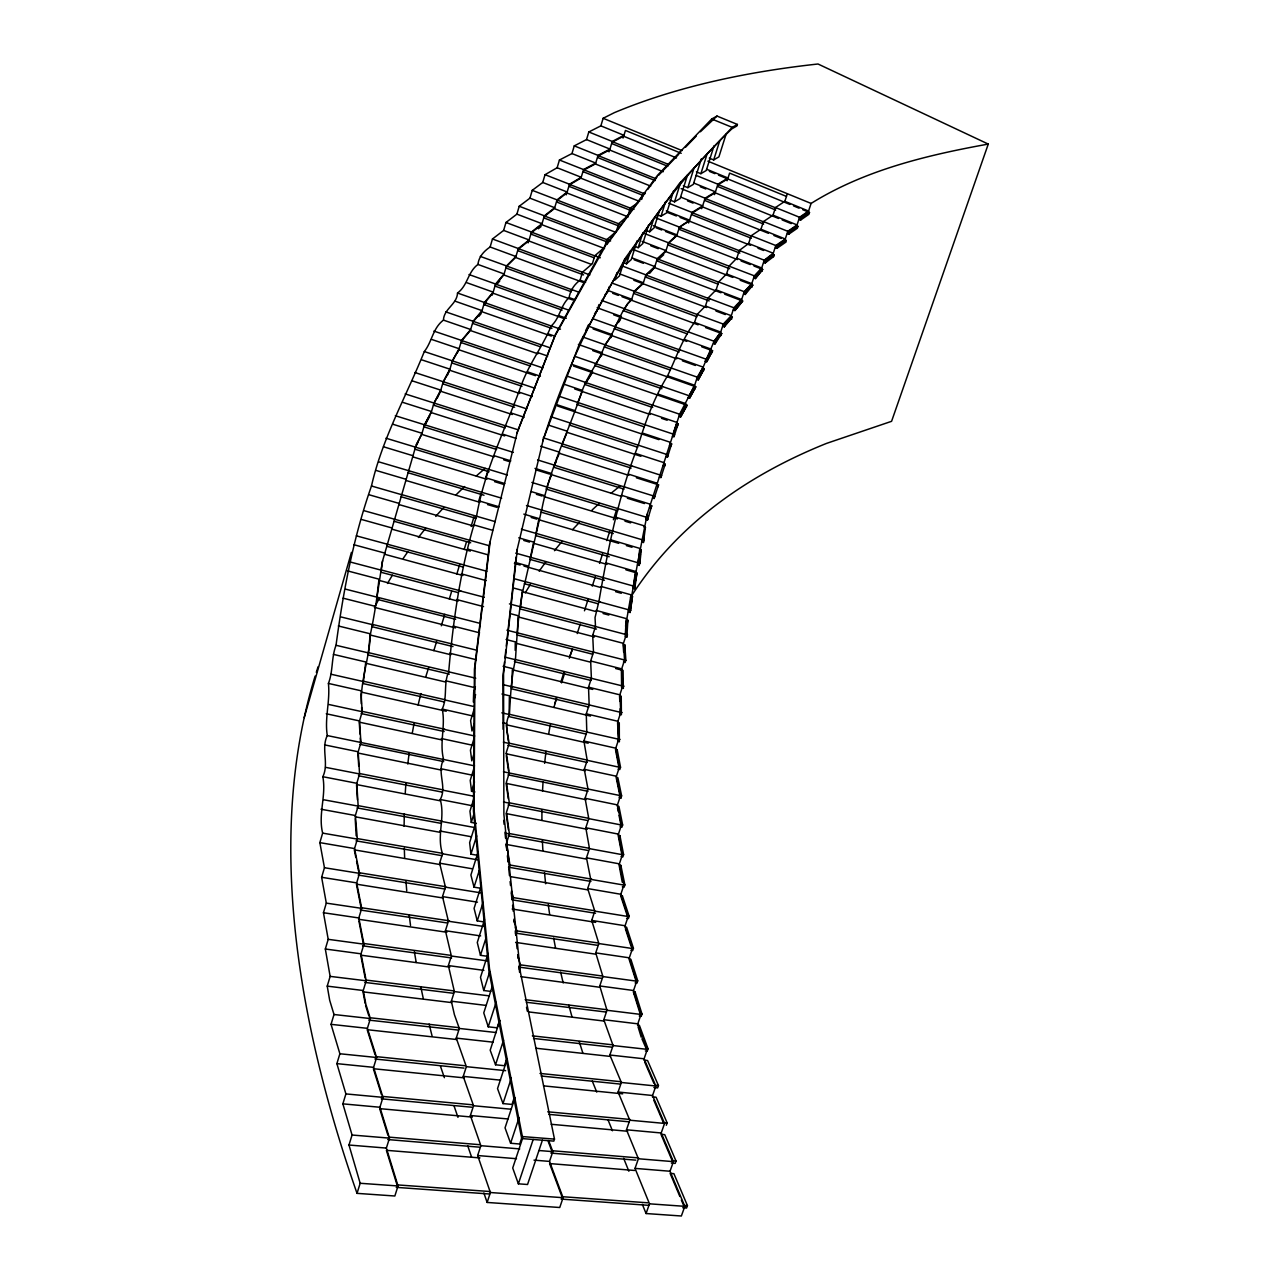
<?xml version="1.0" encoding="UTF-8"?>
<svg xmlns="http://www.w3.org/2000/svg" width="1280" height="1280" viewBox="0 0 1280 1280"><rect width="100%" height="100%" fill="white"/><g stroke="black" fill="none" stroke-linecap="round" stroke-linejoin="round"><path stroke-width="1.5" d="M600.24 602.032L525.056 581.568C518.464 607.232 517.136 633.424 515.44 659.712C511.312 677.408 510.448 696.32 509.424 714.56C504.208 723.76 507.824 733.776 509.136 743.44L506.288 752.528L509.264 773.008L506.4 782.144L509.36 803.168L506.448 812.352L509.408 833.936L506.464 843.184L510 865.44L508.816 869.152M515.2 650.352L515.248 643.072L590.512 662.16M588.768 707.04L511.504 688.8L512.368 669.776L592.752 689.424M548.624 1140.544L552.816 1151.648L549.52 1161.408L563.088 1197.696L559.744 1207.504L487.12 1202.448L490.4 1192.528L477.648 1155.536L480.864 1145.696L470.368 1115.52L473.536 1105.744L463.232 1076.384L466.352 1066.672L456.256 1038.112L459.328 1028.448L454.416 1014.672L451.344 1001.2L454.384 991.584L448.368 965.584L451.376 956.032L445.424 930.72L448.4 921.232L442.512 896.592L445.456 887.152L439.632 863.184L442.528 853.792C436.4 835.52 445.408 817.92 440.24 799.504C447.328 786.736 436.56 772.272 443.6 759.504C439.232 742.288 445.776 726.288 442.224 709.072C447.696 697.232 443.264 683.664 448.704 671.824C453.232 619.248 460.608 567.168 476.544 516.272C484.512 469.728 505.984 427.792 521.776 383.872C529.552 363.136 542.912 346.048 551.248 325.92C560.08 317.936 560.352 305.584 569.104 297.568C570.256 290.48 574.304 284.384 580.08 280.176L582.512 272.192L592.384 263.664L594.816 255.728L604.464 247.424L606.88 239.536L616.32 231.456L618.72 223.616L627.936 215.744L630.336 207.952L637.824 202.944M458.224 592.624L380.928 572.256L382.352 561.696L401.776 494.624L495.232 521.648M361.344 703.888C360.352 680.304 369.616 657.504 370.448 633.84C375.728 609.712 378.496 585.088 382.624 560.752M647.168 514.256C640.96 546.096 634.528 577.888 629.328 609.984L598.864 601.712C608.08 548.528 618.4 495.744 638.304 445.12C645.696 420.864 654.352 397.28 667.584 375.776C676.16 357.936 682.608 338.24 694.56 322.416L697.12 314.448L705.456 306.016L708 298.096L716.128 289.856L718.656 281.984L726.56 273.936L729.088 266.112L736.784 258.256L739.296 250.464L748.64 243.52L751.152 235.776L760.96 229.248L763.456 221.568L773.024 215.184L775.504 207.536L784.848 201.312L787.344 193.712M624.24 486.864L653.2 495.856L646.864 515.168L645.984 519.424L647.584 519.904L651.728 505.808L650.16 505.328M647.584 519.904L648.464 515.648M444.512 702.016L363.168 683.584L365.616 663.216L445.28 681.936M642.512 539.888L641.84 541.984L643.44 542.464L645.424 527.376L643.824 526.88M643.44 542.464L644.192 535.024M639.84 563.296L641.264 550L639.648 549.52L638.224 562.816L639.84 563.296L639.152 565.408L637.536 564.944M639.152 565.408L640.384 554M504.512 661.936L502.976 675.792L503.104 729.28M504.96 657.984L505.824 650.064M506.272 646.096L516.128 557.024M517.328 549.312L503.552 673.952L503.888 814.544L520.432 972.4L554.48 1139.12L553.808 1141.12L521.728 1138.56L488.864 970.624L473.456 811.136L474.416 669.296L489.568 543.76L517.52 431.36L555.52 334.208L602.624 249.248L657.6 175.216L711.712 118.992L717.008 116.064L737.392 124.432L736.912 125.952L731.76 128.912C642.608 214.256 580.192 323.92 542.816 440.976M635.328 572.528L633.072 588.288L634.72 588.752L635.152 584.848M635.6 580.96L636.944 573.008L625.888 569.824M634.72 588.752L636.944 573.008M361.024 693.68L362.224 711.712L359.52 720.928L360.912 742.496L358.192 751.776L359.552 773.952L356.8 783.296L358.16 806.112L355.376 815.52L357.36 839.104L354.544 848.576L359.52 873.36L356.672 882.88L361.712 908.368L358.816 917.952L363.936 944.176L361.024 953.824L366.208 980.784L363.248 990.512L365.904 1004.48L370.384 1018.56L367.392 1028.336L376.608 1057.504L373.584 1067.344L382.976 1097.36L379.904 1107.248L389.488 1138.128L386.368 1148.08L398.032 1185.968L394.848 1196L357.024 1193.36L360.176 1183.28L348.976 1145.024L352.064 1135.024L342.864 1103.856L345.904 1093.92L336.88 1063.632L339.888 1053.76L331.04 1024.336L334 1014.512L329.696 1000.32L327.232 986.128L330.144 976.384L325.328 949.008L328.208 939.328L323.456 912.736L326.304 903.12L321.632 877.296L324.448 867.728L319.856 842.624L322.64 833.12C317.968 814.064 326.432 795.856 322.832 776.704C329.248 763.584 320.88 748.704 327.264 735.568C324.528 717.792 330.288 701.152 328.416 683.424C333.216 671.152 331.264 657.536 336.032 645.28C343.296 591.216 353.264 537.744 371.472 486C382.304 438.272 406.304 396.176 424.32 351.552C432.192 341.472 432.768 328.176 443.44 320.112C443.888 308.752 457.04 304.352 457.52 293.024C467.84 285.424 467.68 272.064 477.936 264.448C478.736 256.8 483.984 251.104 490.128 246.992L492.464 238.992L503.632 230.416L505.968 222.48L516.896 214.144L519.216 206.256L529.936 198.16L532.24 190.336L542.736 182.464L545.04 174.688L557.136 167.744L559.44 160.016L571.968 153.552L574.256 145.872L586.528 139.584L588.816 131.968L600.864 125.856L603.136 118.288L614.384 112.64A3986.72 1055.52 30.9 0 1 818.016 64L988.272 144.08L891.584 421.312L826.496 443.408A2960.064 1005.424 33.3 0 0 630.48 597.504M628.464 612.032L630.128 612.48L632.48 596.4L630.848 595.952L625.632 625.744L626.272 634.624L623.44 643.36L624.544 660.08L621.696 668.864L622.72 686L619.84 694.832L620.768 712.384L617.872 721.28L618.704 739.248L615.776 748.192L619.376 767.248L616.416 776.24L620.88 798.112L619.12 797.744L619.856 795.504L616.144 777.424L617.888 777.792L621.616 795.872L620.88 798.112M630.128 612.48L632.48 596.4M490.112 541.984L474.976 667.456L474.048 809.232L489.488 968.672L522.384 1136.56L521.728 1138.56M626.512 627.552L627.856 620.224L626.208 619.76L625.184 636.608L626.864 637.056L627.856 620.224M598.864 601.712L595.04 617.568L595.504 626.528L592.704 635.28L593.488 652.192L590.672 660.992L591.376 678.32L588.528 687.184L589.152 704.928L586.272 713.84L586.8 732.048L583.904 741.008L587.2 760.304L584.288 769.328L588.016 789.2L585.072 798.272L588.784 818.64L585.792 827.76L589.488 848.656L586.464 857.824L590.72 879.36L587.68 888.576L594.784 911.136L591.712 920.416L598.848 943.552L595.728 952.88L602.912 976.576L599.76 985.968L606.992 1010.272L603.808 1019.712L613.088 1045.552L609.856 1055.024L621.36 1082.48L618.096 1092.016L629.792 1120.208L626.48 1129.792L638.4 1158.752L635.024 1168.384L649.488 1203.824L646.064 1213.536L681.36 1216L684.832 1206.336L670.016 1171.248L673.424 1161.648L661.216 1132.976L664.56 1123.424L652.56 1095.504L655.872 1086L644.08 1058.8L647.328 1049.36L637.792 1023.84L641.008 1014.448L633.552 990.512L636.736 981.168L629.312 957.824L632.464 948.528L625.072 925.76L628.176 916.512L620.832 894.272L623.904 885.072L619.376 863.856L622.416 854.704L618.448 834.112L621.456 825.008L617.456 804.912L620.448 795.872M541.712 510.048C549.376 468.912 568.816 431.136 581.872 391.536C587.648 375.008 599.424 361.424 604.96 344.768C616.16 330.832 619.088 311.936 631.744 299.248L634.224 291.264L643.392 282.768L645.872 274.848L654.832 266.56L657.296 258.688L666.016 250.608L668.48 242.784L676.992 234.896L679.44 227.12L689.6 220.16L692.048 212.432L702.656 205.904L705.088 198.208L715.456 191.856L717.888 184.224L728.032 178.016L729.6 173.12L786.448 196.416M609.216 556.768L535.584 535.536L538.752 519.712L618.704 543.328M513.68 578.576L525.136 581.68L541.616 509.984M516.784 551.088L543.344 439.248L579.936 342.448L625.664 257.664L679.264 183.664L732.256 127.376L737.392 124.432M304.224 717.616L351.424 552.4M408.704 470.608L401.744 494.72L371.472 486M408.688 470.704L415.504 447.088M415.488 447.152L422.016 433.296L424.48 424.768L431.504 411.504L433.968 403.04L440.8 390.144L443.248 381.744L449.92 369.184L452.352 360.848L459.12 348.72L461.536 340.432L470.688 329.504L473.104 321.28L482.048 310.64L484.448 302.48L493.184 292.128L495.568 284.016L504.112 273.968L506.496 265.904L515.936 256.512L518.304 248.528L529.104 239.952L531.456 232.016L542.016 223.696L544.368 215.808L554.704 207.712L557.04 199.872L567.168 192L569.488 184.224L581.216 177.28L583.552 169.552L595.712 163.056L598.032 155.392L609.952 149.088L612.256 141.456L623.952 135.328L625.44 130.448L681.216 153.296M496.576 449.456L424.08 426.896L424.688 424.8L431.168 412.56L504.672 435.92M512.272 414.512L440.464 391.184L434.16 403.088L433.552 405.168L505.168 427.968M440.464 391.184L437.152 398.368M519.68 393.472L449.584 370.224L443.44 381.792L442.832 383.872L514.624 407.232M449.584 370.224L447.232 375.584M535.472 375.68L458.752 349.728L457.376 352.72M537.872 353.792L470.336 330.512L461.888 340.592L461.296 342.624L530.512 366.08M551.296 336.08L481.696 311.632L473.456 321.44L472.864 323.472L540.368 346.784M551.888 328.464L484.192 304.672L484.784 302.656L492.832 293.12L563.408 318.32M492.256 295.12L492.832 293.12M572.672 299.952L503.76 274.944L495.904 284.208L495.312 286.208L562.144 310.112M582.8 282.288L515.568 257.472L506.8 266.112L506.208 268.096L571.376 291.776M591.408 264.384L528.72 240.912L518.784 248.8L518.192 250.784L583.552 274.896M528.144 242.864L528.72 240.912M604.528 248.528L541.648 224.624L531.92 232.304L531.344 234.272L594 257.76M615.568 232.24L554.336 208.64L544.816 216.112L544.24 218.048L607.088 241.952M628.24 216.912L566.8 192.928L557.472 200.192L556.896 202.112L618.112 225.712M566.224 194.848L566.8 192.928M639.632 201.44L580.832 178.176L569.92 184.544L569.344 186.464L630.752 210.448M433.856 650.624L436.72 641.072M441.312 625.792L444.752 614.32M449.328 599.04L451.632 591.392M456.784 574.208L459.648 564.64M464.24 549.36L466.528 541.712M471.12 526.432L473.984 516.88M478.56 501.584L480.864 493.952M485.44 478.656L487.728 471.024M443.184 898.016L356.416 884.176L361.056 907.664L360.336 910.032L446.72 922.88M650.656 186.112L595.328 163.952L584.128 169.936L583.552 171.856L642.32 195.104M663.264 171.728L609.568 149.968L598.592 155.792L598.016 157.68L655.168 180.576M609.008 151.856L609.568 149.968M676.528 157.936L623.568 136.208L612.8 141.856L612.24 143.744L667.76 166.256M623.008 138.08L623.568 136.208M475.408 686.64L473.68 692.288L473.344 702.016L475.616 694.608M588.672 324.512L585.632 330.816M474.112 709.248L470.608 720.608L471.968 730.992L474.256 723.536M598.976 304.56L597.28 310.048L594.512 313.888M550.768 476.752L551.424 474.656L621.68 496.48M609.232 286.72L607.472 292.432L605.184 294.496M570.048 422.992L569.408 425.056L637.568 447.232M616.96 272.688L614.64 280.224L619.488 275.872L624.752 258.832M473.968 738.736L470.432 750.192L471.776 760.848L474.096 753.344M585.744 383.04L592.272 372.544L584.752 384.448L652.704 407.472M641.664 199.456L643.568 193.264M673.92 436.72L678.144 423.952L676.624 423.44L673.056 434.16L674.576 434.672L673.92 436.72L672.4 436.208M601.472 355.904L602.096 353.904L594.768 365.552L661.92 388.736M623.312 262.608L626.544 263.824L630.592 250.704M637.104 240.768L631.28 259.568L626.544 263.824M474.208 767.472L470.224 780.368L471.552 791.312L474.896 791.968M676.784 358.816L611.696 335.568L605.168 344.96L604.544 346.976L670.4 370.112M635.024 246.464L638.208 247.68L642.832 232.784M611.072 337.568L611.696 335.568M471.552 791.312L474.48 781.872M648.64 224.848L642.832 243.536L638.208 247.68M687.28 333.904L623.504 310.72L627.616 303.68L631.376 300.192M652.528 498L654.096 498.48L654.768 496.4L653.2 495.92L679.632 414.224L694.656 385.296L697.28 377.168L703.168 367.136L714.08 341.248L720.704 332.064L723.296 324.096L731.296 315.696L733.872 307.776L741.664 299.568L744.224 291.68L751.792 283.664L754.336 275.84L761.696 267.984L764.24 260.208L773.264 253.264L775.792 245.52L785.28 238.992L787.792 231.296L797.04 224.928L799.552 217.28L808.576 211.04L811.088 203.44C864.48 170.112 926.928 155.152 988.272 144.08M646.512 230.576L649.648 231.792L653.68 218.848M473.984 798.176L469.952 811.168L471.28 822.4L476.352 823.344M659.376 211.04L654.176 227.76L649.648 231.792M643.04 283.712L634.576 291.536L633.968 293.52L696.976 316.768M471.28 822.4L474.24 812.912M657.936 215.008L661.024 216.224L665.616 201.536M720.976 292.784L654.464 267.504L646.224 275.136L645.6 277.088L709.184 300.912M475.472 823.936L469.632 842.608L470.944 854.144L477.776 855.344M673.648 190.656L666.736 212.8L661.024 216.224M669.984 200.016L674.56 201.824L680.848 181.76M470.944 854.144L476.672 835.872M654.464 267.504L649.728 273.264M732.784 277.408L665.664 251.536L657.616 258.992L657.008 260.928L717.968 284.112M687.616 174.656L680.144 198.496L674.56 201.824M676.64 235.824L668.8 243.088L668.192 245.024L729.712 268.736M477.968 852.464L470.896 874.992L474.032 887.168L480.912 888.288M683.328 185.84L687.84 187.648L694.112 167.712M665.952 456.464L667.504 456.976L671.632 443.872L670.112 443.36M688.624 222.976L689.232 221.072L681.44 225.872L679.152 229.36L739.888 253.088M701.328 158.896L693.312 184.4L687.84 187.648M474.032 887.168L479.248 870.624M717.008 116.064L700.4 131.776M696.416 171.872L700.88 173.696L706.88 154.672M768.384 233.28L702.288 206.8L692.512 212.816L691.904 214.72L751.376 238.256M714.032 145.824L706.224 170.528L700.88 173.696M481.232 885.712L474.08 908.384L477.232 920.896L484.176 921.936M709.28 158.128L713.696 159.936L719.664 141.04M701.68 208.688L702.288 206.8M778.544 218.464L715.088 192.752L705.536 198.608L704.928 200.512L763.664 224.048M726.064 134.272L718.912 156.848L713.696 159.936M477.232 920.896L483.088 902.4M714.496 194.624L715.088 192.752M484.528 919.68L477.28 942.496L480.464 955.328L487.472 956.288M727.072 180.768L727.664 178.896L718.32 184.624L717.712 186.512L775.712 210.016M554.912 703.76L556.72 698.064M561.552 682.896L564.56 673.408M569.376 658.224L572.4 648.736M577.216 633.568L580.24 624.08M584.464 610.8L588.08 599.424M592.288 586.144L595.312 576.656M599.536 563.376L602.544 553.888M606.768 540.608L609.776 531.12M613.392 519.744L616.416 510.256M480.464 955.328L486.4 936.72M488.144 953.408L480.496 977.312L483.728 990.512L490.768 991.392M483.728 990.512L489.728 971.776M492.08 986.992L483.76 1012.896L488.224 1026.816L497.104 1027.824L499.552 1020.288M659.344 477.056L660.896 477.552L665.184 464.176L663.648 463.68M685.584 404.72L679.12 416.416L680.64 416.928L687.072 405.232L573.52 366.08M651.728 505.808L651.056 507.888L649.488 507.408M657.888 486.896L658.56 484.832L636.336 477.776M660.896 477.552L661.568 475.488L631.376 465.808M665.184 464.176L664.528 466.24L662.976 465.728M667.504 456.976L668.16 454.912L551.184 416.816M671.632 443.872L670.976 445.904L669.456 445.392M676.944 426.88L678.144 423.952M680.64 416.928L687.072 405.232M644.752 529.456L645.424 527.376M694.304 386.272L688.048 397.744L689.536 398.272L695.792 386.8L592.688 350.608M515.744 935.168L516.96 931.392L513.968 920.352M689.536 398.272L695.792 386.8M640.576 552.096L641.264 550M696.752 379.376L702.832 368.112L704.288 368.64L698.224 379.888L696.752 379.376L699.472 374.736M488.224 1026.816L496.128 1002.336M698.224 379.888L704.288 368.64M702.832 368.112L702.192 370.112L703.648 370.624M701.76 346.832L712.576 350.752L706.704 361.792L705.248 361.264L711.136 350.24M706.704 361.792L712.576 350.752M713.536 343.44L714.976 343.968L718.496 336.976L721.76 333.552L705.52 327.552M723.552 324.384L722.912 326.352L724.352 326.88L732.352 317.168L730.928 316.64L723.552 324.384L724.976 324.912L732.352 317.168M714.976 343.968L721.76 333.552M724.352 326.88L724.976 324.912M499.824 1020.448L490.192 1050.208L495.536 1064.784L504.48 1065.712L506.336 1060.032M519.232 969.184L520.464 965.408L517.952 955.952M730.928 316.64L730.304 318.592L731.712 319.12M623.664 652.192L623.152 644.48L624.816 644.912L624.512 652.848M724.672 294.192L742.688 301.04L734.896 310.56L733.488 310.032L741.296 300.496M734.896 310.56L742.688 301.04M744.464 292L743.824 293.936L745.216 294.464L752.816 285.12L751.44 284.592L744.464 292L745.856 292.528L752.816 285.12M624.816 644.912L625.856 660.32L625.152 662.496L623.456 662.064M745.216 294.464L745.856 292.528M495.536 1064.784L503.552 1040.144M654.096 498.48L658.56 484.832M751.44 284.592L750.8 286.528L752.176 287.056M753.984 266.032L762.704 269.44L755.312 278.608L753.936 278.08L761.344 268.912M621.392 670L621.632 687.968L623.328 688.384L623.088 670.432L615.616 668.528M755.312 278.608L762.704 269.44M620.528 698.576L621.248 696.4L619.536 695.984L619.824 701.376M764.448 260.528L763.824 262.448L765.184 262.976L773.6 256.608L774.224 254.688L772.88 254.16L764.448 260.528L765.808 261.056L767.28 259.488M765.184 262.976L765.808 261.056M620.208 708.56L619.68 714.352L621.392 714.752L621.248 696.4M507.328 1058.656L497.536 1088.608L502.992 1103.584L512.016 1104.432L514.416 1097.12M776.176 245.904L775.536 247.824L776.88 248.352L785.6 242.32L786.224 240.432L784.896 239.904L776.176 245.904L777.52 246.448L786.224 240.432M776.88 248.352L777.52 246.448M618.336 738.992L617.616 741.2L619.344 741.6L619.28 722.832L617.568 722.416L618.336 738.992L620.064 739.392M618.048 769.136L619.792 769.52L620.528 767.296L618.784 766.912L615.472 749.36L617.2 749.744L616.592 754.352M784.896 239.904L784.272 241.792L785.6 242.32M788.16 231.696L787.536 233.6L788.864 234.128L797.36 228.24L797.984 226.352L796.672 225.824L788.16 231.696L789.488 232.24L797.984 226.352M502.992 1103.584L511.376 1078M788.864 234.128L789.488 232.24M807.6 213.808L808.208 211.936L799.904 217.68L799.28 219.568L800.592 220.096L808.88 214.336L809.504 212.464L802.72 209.68M800.592 220.096L801.216 218.208L809.504 212.464M514.976 1097.728L505.04 1127.856L510.592 1143.248L519.696 1144.016L522.144 1136.672M510.592 1143.248L519.104 1117.52M619.024 815.36L620.864 824.624L620.128 826.88L621.904 827.216L622.64 824.976L618.944 806.464L617.184 806.096M619.2 837.888L619.936 835.648L618.16 835.312L621.824 854.288L623.6 854.624L622.848 856.88L621.072 856.56M522.784 1137.696L512.72 1168L518.368 1183.824L527.552 1184.496L542.4 1140.208M620.112 867.648L620.864 865.392L619.088 865.072L622.272 882.224M518.368 1183.824L533.184 1139.472M620.864 865.392L624.88 884.896L624.112 887.168L622.32 886.864M621.616 898.08L622.368 895.808L620.576 895.504L627.344 915.984L629.168 916.288L628.4 918.56L626.576 918.272M624.816 926.992L626.624 927.28L633.44 948.256L632.672 950.544L630.848 950.272M637.728 980.832L635.888 980.592L629.056 959.072L630.88 959.344L637.728 980.832L636.944 983.152L635.104 982.896M634.336 994.32L635.12 992.016L633.296 991.776L640.16 1013.824L639.36 1016.144L641.216 1016.368L642 1014.048L635.12 992.016M637.52 1025.104L639.376 1025.328L648.048 1048.768L647.248 1051.104L645.392 1050.896M643.84 1060.112L647.568 1060.512L658.448 1085.568L657.632 1087.904L653.888 1087.52M666.32 1125.264L667.152 1122.912L656.08 1097.2L652.336 1096.816M676.016 1161.04L672.224 1160.72L660.976 1134.304L664.752 1134.656L676.016 1161.04L675.168 1163.408L671.376 1163.104M679.856 1196.48L670.112 1173.36L673.904 1173.664L687.44 1205.632L686.576 1208.032L682.752 1207.744M516.992 433.088L555.008 335.888L604.48 247.712M537.6 459.936L554.368 465.136L559.344 453.296L628.816 475.376M554.496 465.568L555.904 462.176M551.424 474.656L546.176 489.088L617.744 510.832M424.08 426.896L429.632 416.4M416.16 444.8L421.664 434.368L494.176 456.88M416.464 445.168L418.304 441.696M705.248 361.264L706.992 358.256M623.504 310.72L625.248 308.192M621.088 317.536L614.752 326.704L679.84 349.968M618.368 322.576L620.48 319.52M582.24 391.504L576.944 404.496L644.32 426.88M606.816 244.56L645.408 192.56M647.744 189.408L657.104 176.8M458.752 349.728L452.528 360.912L522.624 384.192M478.752 316.464L481.104 313.648M484.192 304.672L486.496 301.936M497.552 283.568L499.808 280.912M753.936 278.08L759.36 272.288M733.488 310.032L739.472 303.712M720.336 333.024L714.176 341.456L715.616 341.984M658.464 175.392L678.752 154.288M685.52 147.248L696.352 136M658.352 259.68L663.712 254.72M538.288 228.768L541.072 226.576M766.688 259.92L774.224 254.688M490.416 1191.552L397.024 1184.88L386.384 1150.32L479.936 1157.92M647.712 1202.8L561.952 1196.672L549.584 1163.568L634.544 1170.464M687.44 1205.632L683.6 1205.36L681.36 1200.032M360.176 1183.28L398.032 1185.968M490.4 1192.528L563.088 1197.696M649.488 1203.824L684.832 1206.336M396.24 1187.36L489.6 1194M561.12 1199.088L648.848 1205.344M522.384 1136.56L554.48 1139.12M348.976 1145.024L386.368 1148.08M477.648 1155.536L516.496 1158.704M533.984 1160.128L549.52 1161.408M635.024 1168.384L670.016 1171.248M388.496 1137.088L480.048 1144.72M638.624 1157.936L551.696 1150.688L548.272 1141.584M352.064 1135.024L389.488 1138.128M480.864 1145.696L519.744 1148.912M539.2 1150.528L552.816 1151.648M638.4 1158.752L673.424 1161.648M387.728 1139.552L479.248 1147.152M550.88 1153.088L635.824 1160.144M342.864 1103.856L379.904 1107.248M470.368 1115.52L507.984 1118.96M626.48 1129.792L661.216 1132.976M472.368 1117.104L379.664 1108.64L387.904 1135.2M551.216 1124.288L627.664 1131.264M382 1096.368L472.752 1104.816M547.712 1111.792L630.048 1119.456M667.152 1122.912L663.376 1122.56L653.808 1100.256M345.904 1093.92L382.976 1097.36M473.536 1105.744L511.184 1109.232M629.792 1120.208L664.56 1123.424M381.248 1098.816L471.984 1107.232M548.864 1114.368L629.232 1121.824M336.88 1063.632L373.584 1067.344M463.232 1076.384L500.544 1080.16M618.096 1092.016L652.56 1095.504M464.4 1077.888L373.36 1068.72L381.424 1094.528M543.568 1085.872L622.672 1093.84M375.664 1056.576L464.752 1065.712M539.984 1073.424L621.088 1081.728M654.704 1085.184L658.448 1085.568M339.888 1053.76L376.608 1057.504M466.352 1066.672L505.664 1070.672M621.36 1082.48L655.872 1086M374.912 1059.008L463.984 1068.112M541.168 1076L620.272 1084.08M331.04 1024.336L367.392 1028.336M456.256 1038.112L493.248 1042.192M609.856 1055.024L644.08 1058.8M456.576 1039.52L367.168 1029.696L375.088 1054.784M535.936 1048.24L610.496 1056.432M369.456 1017.68L458.88 1027.664M532.352 1035.856L612.832 1044.848M648.048 1048.768L646.192 1048.56L641.936 1038.832M334 1014.512L370.384 1018.56M459.328 1028.448L496.368 1032.56M613.088 1045.552L647.328 1049.36M368.72 1020.096L458.112 1030.048M533.536 1038.448L612.032 1047.184M451.664 1002.592L362.992 991.856L365.216 1003.584M528.544 1011.904L603.84 1021.024M330.144 976.384L366.208 980.784M454.384 991.584L489.184 995.856M606.992 1010.272L641.008 1014.448M327.232 986.128L363.248 990.512M451.344 1001.2L486.112 1005.424M603.808 1019.712L637.792 1023.84M365.536 980L454.224 990.928M525.2 999.664L606.464 1009.68M640.16 1013.824L642 1014.048M364.8 982.4L453.472 993.296M526.4 1002.256L605.68 1012M325.328 949.008L361.024 953.824M448.368 965.584L483.872 970.368M599.76 985.968L633.552 990.512M449.84 967.12L360.752 955.152L365.168 978.096M521.072 976.688L599.824 987.28M450.384 955.296L363.264 943.424L358.928 921.136M602.416 976.032L519.696 964.752L518.928 967.088L601.632 978.336M328.208 939.328L363.936 944.176M451.376 956.032L486.912 960.848M602.912 976.576L636.736 981.168M362.544 945.808L451.632 957.936M326.304 903.12L361.712 908.368M448.4 921.232L483.664 926.464M598.848 943.552L632.464 948.528M323.456 912.736L358.816 917.952M445.424 930.72L480.656 935.92M595.728 952.88L629.312 957.824M358.56 919.264L446.912 932.272M515.616 942.384L595.808 954.192M361.056 907.664L449.424 920.832M598.368 943.024L516.192 930.784L515.2 927.104M631.616 947.984L633.44 948.256M515.44 933.104L597.6 945.328M321.632 877.296L356.672 882.88M442.512 896.592L477.472 902.176M591.712 920.416L625.072 925.76M512.16 909.024L595.68 922.352M358.864 872.688L445.648 886.688M512.72 897.504L594.32 910.672M324.448 867.728L359.52 873.36M445.456 887.152L480.432 892.784M594.784 911.136L628.176 916.512M358.16 875.04L444.928 889.024M511.968 899.824L595.504 913.264M319.856 842.624L354.544 848.576M439.632 863.184L472.368 868.8M587.68 888.576L620.832 894.272M440.32 864.608L354.304 849.856L355.824 857.472M510.72 876.672L587.216 889.776M356.72 838.48L442.768 853.376M509.248 864.896L591.68 879.152M623.072 884.592L624.88 884.896M322.64 833.12L357.36 839.104M442.528 853.792L477.232 859.776M590.72 879.36L623.904 885.072M356.032 840.832L442.048 855.696M508.528 867.184L590.928 881.44M323.792 799.792L358.16 806.112M442.528 821.632L475.008 827.6M505.584 833.232L509.408 833.936M589.488 848.656L622.416 854.704M357.088 807.904L441.456 823.44M508.16 835.744L587.968 850.448M321.04 809.232L355.376 815.52M439.648 830.944L471.088 836.704M586.464 857.824L619.376 863.856M355.104 816.784L439.472 832.208M585.984 859.008L506.176 844.416L506.896 849.808M357.776 805.584L442.16 821.152M508.88 833.456L588.72 848.192M322.832 776.704L356.8 783.296M440.24 799.504L473.344 805.936M585.792 827.76L618.448 834.112M440.096 800.768L356.528 784.544L357.44 799.84M587.264 829.312L506.176 813.584L508.4 829.84M359.168 773.456L442.752 789.792M508.848 802.72L588.032 818.208M620.864 824.624L622.64 824.976M325.552 767.328L359.552 773.952M443.088 790.24L474.272 796.32M503.52 802.016L509.36 803.168M588.784 818.64L621.456 825.008M358.496 775.76L442.048 792.08M508.128 804.992L587.296 820.464M324.56 744.88L358.192 751.776M440.784 768.704L473.584 775.424M585.072 798.272L617.456 804.912M441.76 770.176L357.904 753.008L358.704 766.016M586 799.712L506.112 783.36L508.304 798.848M327.264 735.568L474.512 765.856M503.472 771.808L621.616 795.872M359.856 744.32L443.696 761.6M508.048 774.848L587.936 791.312M326.272 713.76L359.52 720.928M441.296 738.528L473.792 745.52M584.288 769.328L616.416 776.24M442.288 740.016L359.248 722.144L360.016 734.08M506 753.728L585.232 770.768M444.88 729.264L361.84 711.28L361.6 707.584M508.624 743.056L585.92 759.808M328.928 704.512L362.224 711.712M444.08 729.392L474.688 736M503.392 742.192L509.136 743.44M587.2 760.304L619.376 767.248M361.168 713.552L444.192 731.52M507.92 745.312L587.136 762.448M328.416 683.424L361.312 690.832M442.224 709.072L473.44 716.112M502.688 722.704L506.592 723.584M583.904 741.008L615.776 748.192M361.008 692.032L446.24 711.232M588.176 743.2L506.288 724.768L508.32 741.088M363.824 681.328L445.2 699.76M587.136 731.92L509.136 714.256L509.376 697.008L590.512 716.064M331.056 674.24L363.984 681.68M444.992 699.984L473.408 706.416M501.84 712.832L509.424 714.56M586.8 732.048L618.704 739.248M508.432 716.48L586.416 734.144M448.08 671.44L368.416 652.624L370.144 635.008L450.864 654.752M512.192 686.592L589.488 704.848M620.4 712.144L622.112 712.56M336.032 645.28L368.576 652.944M448.704 671.824L475.76 678.208M502.816 684.592L512.48 686.864M589.152 704.928L620.768 712.384M367.76 654.864L449.344 674.128M333.408 654.384L365.936 662.032M445.968 680.848L474.928 687.664M501.968 694.016L509.68 695.84M586.272 713.84L617.872 721.28M340.896 616.928L373.072 624.816M452.304 644.24L477.184 650.336M505.872 657.36L515.44 659.712M591.376 678.32L622.72 686M338.304 625.968L370.448 633.84M449.6 653.2L476.352 659.744M503.104 666.288L512.672 668.624M588.528 687.184L619.84 694.832M451.712 643.872L372.912 624.512L372.256 626.752L452.976 646.56M591.712 678.272L515.152 659.456L514.464 661.664L591.008 680.448M622.336 685.792L624.048 686.208M343.088 598.176L374.848 606.224M453.136 626.096L479.6 632.816M506.08 639.536L515.536 641.936M590.672 660.992L621.696 668.864M374.544 607.392L455.504 627.92M345.664 589.184L480.432 623.456M506.928 630.192L625.856 660.32M455.648 619.328L376.64 599.216L378.864 580.352L458.096 601.152M592.592 654.208L517.312 635.04L518.016 616.88L594.48 636.944M350.32 562.032L381.744 570.304M459.216 590.688L484.336 597.28M509.44 603.888L521.04 606.944M595.504 626.528L626.272 634.624M347.76 570.96L379.152 579.2M456.56 599.52L483.568 606.624M510.592 613.712L518.304 615.744M592.704 635.28L623.44 643.36M381.568 570.064L460.816 590.944M595.296 626.384L520.736 606.736L522.112 591.552L595.36 611.408M625.888 634.448L627.568 634.896M520.064 608.912L596.512 629.056M356.352 535.84L463.888 564.928M463.984 565.072L486.928 571.312M386.816 546.304L463.248 567.088M524.384 583.728L597.632 603.648M353.824 544.704L384.832 553.104M461.344 573.856L486.16 580.592M512.896 587.84L522.432 590.432M596.08 610.4L626.528 618.672M384.512 554.24L462.864 575.488M603.072 613.504L608.848 615.056M629.152 609.888L630.816 610.352M363.984 510.672L489.248 545.728M515.696 553.136L635.408 586.608M394.064 521.28L470.688 542.768M604.464 580.256L530.064 559.408L533.36 543.216L607.008 564.384M361.472 519.456L392.112 528.016M467.728 549.152L488.496 554.96M514.928 562.352L528.128 566.048M601.024 586.432L631.168 594.848M391.776 529.136L470.336 551.088M514.4 563.408L520.144 565.008M523.984 566.08L600.32 587.408M615.584 591.68L621.296 593.28M521.392 529.184L536.336 533.488M608.528 554.272L638.4 562.88M368.976 494.736L399.216 503.44M473.936 524.928L492.608 530.304M518.736 537.824L533.68 542.112M605.792 562.864L635.632 571.456M398.896 504.544L473.808 526.08M523.76 540.448L529.52 542.112M536.24 533.408L608 554.112M401.152 496.768L476.048 518.368M378.784 461.856L501.664 498.192M526.464 505.536L644.128 540.352M408.096 472.752L484.016 495.232M540.96 512.096L613.28 533.536M376.304 470.512L406.176 479.344M480 501.168L499.056 506.8M523.824 514.112L539.072 518.624M610.416 539.712L639.968 548.448M405.856 480.432L479.904 502.32M487.504 504.56L496.992 507.36M531.168 517.456L536.864 519.152M626.32 545.584L632.032 547.264M385.952 438.192L507.344 475.024M531.856 482.448L648.256 517.808M414.88 449.2L489.104 471.744M383.504 446.784L412.992 455.728M485.92 477.84L504.768 483.552M531.136 491.552L544.32 495.552M614.896 516.96L644.144 525.824M412.688 456.816L486.912 479.312M494.528 481.632L504.032 484.512M536.4 494.32L542.112 496.048M544 496.624L617.456 518.896M624.992 521.184L630.64 522.896M395.328 415.712L424.48 424.768M496.592 447.184L513.36 452.4M424.688 424.8L497.2 447.36M554.448 465.184L624.704 487.056M553.808 467.264L624.048 489.136M392.896 424.256L422.016 433.296M494.048 455.68L510.8 460.88M535.008 468.4L551.76 473.6M621.568 495.296L650.496 504.288M503.712 459.84L509.44 461.632M536.144 469.92L549.504 474.064M627.376 498.256L644.464 503.552M405.184 393.904L433.968 403.04M505.184 425.696L518.496 429.92M543.232 437.792L562.272 443.84M434.16 403.088L505.792 425.888M631.824 466.032L562.336 443.904L567.072 432.32L640.912 456.304M561.696 445.968L631.168 468.096M402.768 402.368L431.504 411.504M502.64 434.128L515.952 438.352M540.672 446.208L559.68 452.256M628.704 474.192L657.328 483.296M414.848 372.512L443.248 381.744M443.44 381.792L526.736 408.864M412.432 380.928L440.8 390.144M511.056 412.976L524.208 417.248M548.624 425.168L567.408 431.28M635.664 453.456L663.968 462.656M424.32 351.552L452.352 360.848M521.776 383.872L534.784 388.192M558.944 396.208L673.088 434.064M421.92 359.904L449.92 369.184M519.28 392.192L532.272 396.512M556.4 404.512L574.96 410.672M642.432 433.056L670.432 442.336M557.568 406.032L658.88 439.632M451.92 362.976L522.016 386.256M433.872 331.088L461.536 340.432M530.08 363.632L542.928 367.968M566.8 376.048L585.152 382.256M651.904 404.848L679.632 414.224M461.888 340.592L531.12 364.032M585.376 382.416L651.456 404.8M679.776 414.4L681.28 414.912M431.488 339.376L459.12 348.72M527.6 371.888L540.432 376.24M564.272 384.304L582.592 390.496M649.296 413.072L676.992 422.432M574.752 388.976L650.208 414.496M661.536 418.336L667.184 420.24M675.984 425.472L677.488 425.984M445.808 311.872L473.104 321.28M540.784 344.608L550.16 347.84M574.528 356.24L595.168 363.36M661.152 386.096L688.56 395.552M443.44 320.112L470.688 329.504M538.304 352.816L547.664 356.048M572.016 364.448L592.624 371.552M658.544 394.272L685.936 403.712M684.928 406.72L686.416 407.248M473.456 321.44L540.992 344.752M595.392 363.536L662.576 386.72M688.688 395.728L690.192 396.256M457.52 293.024L484.448 302.48M551.248 325.92L560.512 329.168M582.736 336.976L604.96 344.768M670.176 367.664L697.28 377.168M484.784 302.656L552.496 326.448M605.168 344.96L671.04 368.112M697.392 377.36L698.88 377.888M455.152 301.2L482.048 310.64M548.784 334.08L554.336 336.016M578.384 344.464L602.448 352.912M667.584 375.776L694.656 385.296M693.664 388.272L695.136 388.8M469.008 274.544L495.568 284.016M561.504 307.568L568.816 310.176M592.608 318.656L614.544 326.496M678.992 349.504L705.776 359.072M495.904 284.208L562.752 308.112M705.888 359.28L707.344 359.792M614.128 328.688L679.216 351.968M466.656 282.656L493.184 292.128M559.056 315.664L566.352 318.272M588.288 326.096L612.048 334.592M676.4 357.584L703.168 367.136M593.12 328.944L609.84 334.912M682.368 360.816L695.392 365.456M480.288 256.4L506.496 265.904M571.552 289.52L579.04 292.24M601.488 300.384L623.936 308.528M687.6 331.632L714.08 341.248M506.8 266.112L571.984 289.792M624.112 308.736L687.904 331.92M477.936 264.448L504.112 273.968M569.104 297.568L574.72 299.6M597.136 307.744L621.44 316.56M685.024 339.664L711.488 349.264M613.648 314.832L686.752 341.376M710.496 352.208L711.936 352.736M492.464 238.992L518.304 248.528M518.784 248.8L589.888 274.912M612.064 283.088L634.224 291.264M634.576 291.536L723.296 324.096M490.128 246.992L515.936 256.512M580.08 280.176L585.616 282.224M607.76 290.4L631.744 299.248M694.56 322.416L720.704 332.064M612.688 293.312L618.288 295.376M622.032 296.752L698.096 324.816M719.712 334.992L721.136 335.504M505.968 222.48L531.456 232.016M594.816 255.728L600.288 257.776M622.176 265.968L645.872 274.848M708 298.096L733.872 307.776M531.92 232.304L596.448 256.48M646.224 275.136L709.808 298.96M734.128 308.064L735.536 308.592M503.632 230.416L529.104 239.952M619.712 273.904L643.392 282.768M705.456 306.016L731.296 315.696M633.808 280.272L706.624 307.536M715.968 311.04L725.328 314.544M519.216 206.256L544.368 215.808M606.88 239.536L610.608 240.96M633.024 249.472L657.296 258.688M718.656 281.984L744.224 291.68M544.816 216.112L607.696 240M657.616 258.992L718.592 282.16M516.896 214.144L542.016 223.696M632.448 258.064L654.832 266.56M716.128 289.856L741.664 299.568M634.112 259.776L643.36 263.28M532.24 190.336L557.04 199.872M557.472 200.192L620.56 224.496M644.528 233.552L668.48 242.784M668.8 243.088L754.336 275.84M754.56 276.144L755.936 276.672M529.936 198.16L554.704 207.712M642.096 241.392L666.016 250.608M726.56 273.936L751.792 283.664M650.816 245.824L658.24 248.688M740.24 280.288L749.568 283.872M545.04 174.688L569.488 184.224M630.336 207.952L633.968 209.376M655.808 217.888L679.44 227.12M739.296 250.464L764.24 260.208M569.92 184.544L629.488 207.808M679.744 227.44L740.512 251.168M542.736 182.464L567.168 192M653.376 225.68L676.992 234.896M736.784 258.256L761.696 267.984M656.16 227.824L661.744 230.016M665.472 231.456L737.408 259.568M741.088 260.992L750.304 264.592M760.72 270.832L762.08 271.36M559.44 160.016L583.552 169.552M668.704 203.2L692.048 212.432M751.152 235.776L775.792 245.52M584.128 169.936L644.752 193.92M692.512 212.816L752 236.352M557.136 167.744L581.216 177.28M666.288 210.928L689.6 220.16M748.64 243.52L773.264 253.264M667.184 212.336L676.368 215.984M680.048 217.424L750.576 245.344M758.016 248.272L763.584 250.48M772.256 256.08L773.6 256.608M574.256 145.872L598.032 155.392M681.168 188.64L705.088 198.208M763.456 221.568L787.792 231.296M598.592 155.792L655.744 178.672M705.536 198.608L764.288 222.144M571.968 153.552L595.712 163.056M680.592 197.072L702.656 205.904M760.96 229.248L785.28 238.992M687.536 200.896L693.056 203.104M773.888 235.488L781.232 238.432M588.816 131.968L612.256 141.456M696.096 175.392L717.888 184.224M775.504 207.536L799.552 217.28M612.8 141.856L668.336 164.368M718.32 184.624L776.336 208.128M799.904 217.68L801.216 218.208M586.528 139.584L609.952 149.088M693.696 183.024L715.456 191.856M773.024 215.184L797.04 224.928M700.288 186.736L705.84 188.992M782.176 219.936L791.232 223.616M711.712 118.992L732.256 127.376M603.136 118.288L682.032 150.592M707.888 161.184L811.088 203.44M600.864 125.856L623.952 135.328M706.56 169.2L728.032 178.016M784.848 201.312L808.576 211.04M709.408 171.408L714.88 173.664M718.528 175.152L789.904 204.432M793.568 205.92L799.056 208.176M644.624 1061.904L653.936 1083.392M592.288 1081.104L596.768 1092.144M607.968 1119.728L612.448 1130.768M623.664 1158.352L628.88 1171.232M642.336 1204.336L646.064 1213.536M440.496 1066.336L444.384 1077.68M454.096 1106.032L457.984 1117.376M467.696 1145.728L471.584 1157.072M483.888 1192.992L487.12 1202.448M622.368 895.808L629.168 916.288M625.376 928.736L631.056 946.24M365.584 1005.536L368.896 1015.952M638.064 1026.832L641.232 1037.216M511.488 890.896L513.472 898.08M511.232 892.128L512.224 895.712M620.528 767.296L617.2 749.744M526.528 1007.312L527.312 1011.2M356.592 861.28L358.496 870.784M617.552 807.952L618.288 811.664M619.936 835.648L623.6 854.624M506.288 755.616L508.48 770.704M507.616 855.216L508.56 862.4M503.696 820.384L504.112 824.336M504.944 832.224L505.552 838.16M506.176 844.08L506.8 850M507.424 855.92L508.032 861.84M508.864 869.728L509.488 875.664M510.096 881.584L510.512 885.52M511.344 893.424L511.952 899.344M512.576 905.264L513.2 911.184M514.016 919.088L514.432 923.024M515.264 930.928L515.68 934.88M516.496 942.768L517.12 948.688M517.744 954.608L518.144 958.56M518.976 966.448L519.6 972.368M626.576 633.168L626.864 637.056M360.272 738.048L360.528 742.032M622.736 678.512L623.328 688.384M355.2 818.688L356.192 835.856M618.912 732.384L619.344 741.6M432.096 1036.048A3362.896 1151.44 34.1 0 1 429.12 1024.032M423.28 998.528A3362.896 1151.44 34.1 0 1 420.848 986.976M416.208 962.48A3362.896 1151.44 34.1 0 1 414.336 951.392M410.528 925.456A3362.896 1151.44 34.1 0 1 409.232 915.12M406.736 890.8A3362.896 1151.44 34.1 0 1 405.952 880.896M404.64 857.632A3362.896 1151.44 34.1 0 1 404.32 848.144M404.112 826.336A3362.896 1151.44 34.1 0 1 404.336 813.824M405.232 793.456A3362.896 1151.44 34.1 0 1 405.936 783.504M407.808 764.064A3362.896 1151.44 34.1 0 1 409.232 752.704M412.336 732.896A3362.896 1151.44 34.1 0 1 414.224 722.8M418.096 705.072A3362.896 1151.44 34.1 0 1 420.976 693.568M425.776 676.784A3362.896 1151.44 34.1 0 1 428.672 667.712M357.024 1193.36A3659.36 1258.912 34.7 0 1 315.12 676.112M316.304 672.32A3659.36 1258.912 34.7 0 1 318.128 666.688M582.912 1053.28A3030.208 1030.816 33.4 0 1 579.232 1041.504M571.904 1016.48A3030.208 1030.816 33.4 0 1 568.816 1005.136M563.184 982.912A3030.208 1030.816 33.4 0 1 560.64 972.016M555.568 948.144A3030.208 1030.816 33.4 0 1 553.648 938.048M549.648 914.304A3030.208 1030.816 33.4 0 1 548.24 904.624M545.648 883.76A3030.208 1030.816 33.4 0 1 544.528 872.624M542.88 850.384A3030.208 1030.816 33.4 0 1 542.384 840.128M541.92 820.048A3030.208 1030.816 33.4 0 1 541.952 810.224M542.544 791.056A3030.208 1030.816 33.4 0 1 543.072 781.696M544.64 763.36A3030.208 1030.816 33.4 0 1 546.048 751.296M548.704 733.68A3030.208 1030.816 33.4 0 1 550.448 724.128M554.032 707.392A3030.208 1030.816 33.4 0 1 556.448 697.728M560.912 682.016A3030.208 1030.816 33.4 0 1 563.968 672.448M570 655.744A3030.208 1030.816 33.4 0 1 572.16 650.32M374.512 607.584A3573.056 1227.376 34.5 0 1 379.008 598.8M387.488 583.472A3573.056 1227.376 34.5 0 1 392.416 575.2M403.296 558.32A3573.056 1227.376 34.5 0 1 407.824 551.776M418.384 537.488A3573.056 1227.376 34.5 0 1 425.68 528.288M435.744 516.416A3573.056 1227.376 34.5 0 1 443.744 507.568M456.128 494.768A3573.056 1227.376 34.5 0 1 464.64 486.544M476.288 475.984A3573.056 1227.376 34.5 0 1 485.232 468.336M525.232 592.912A3207.248 1094.976 33.8 0 1 530.432 584.416M539.152 571.248A3207.248 1094.976 33.8 0 1 545.984 561.712M554.448 550.704A3207.248 1094.976 33.8 0 1 562.048 541.504M572.576 529.648A3207.248 1094.976 33.8 0 1 579.376 522.496M592 510.112A3207.248 1094.976 33.8 0 1 599.232 503.488M611.12 493.248A3207.248 1094.976 33.8 0 1 620.304 485.872"/></g></svg>
